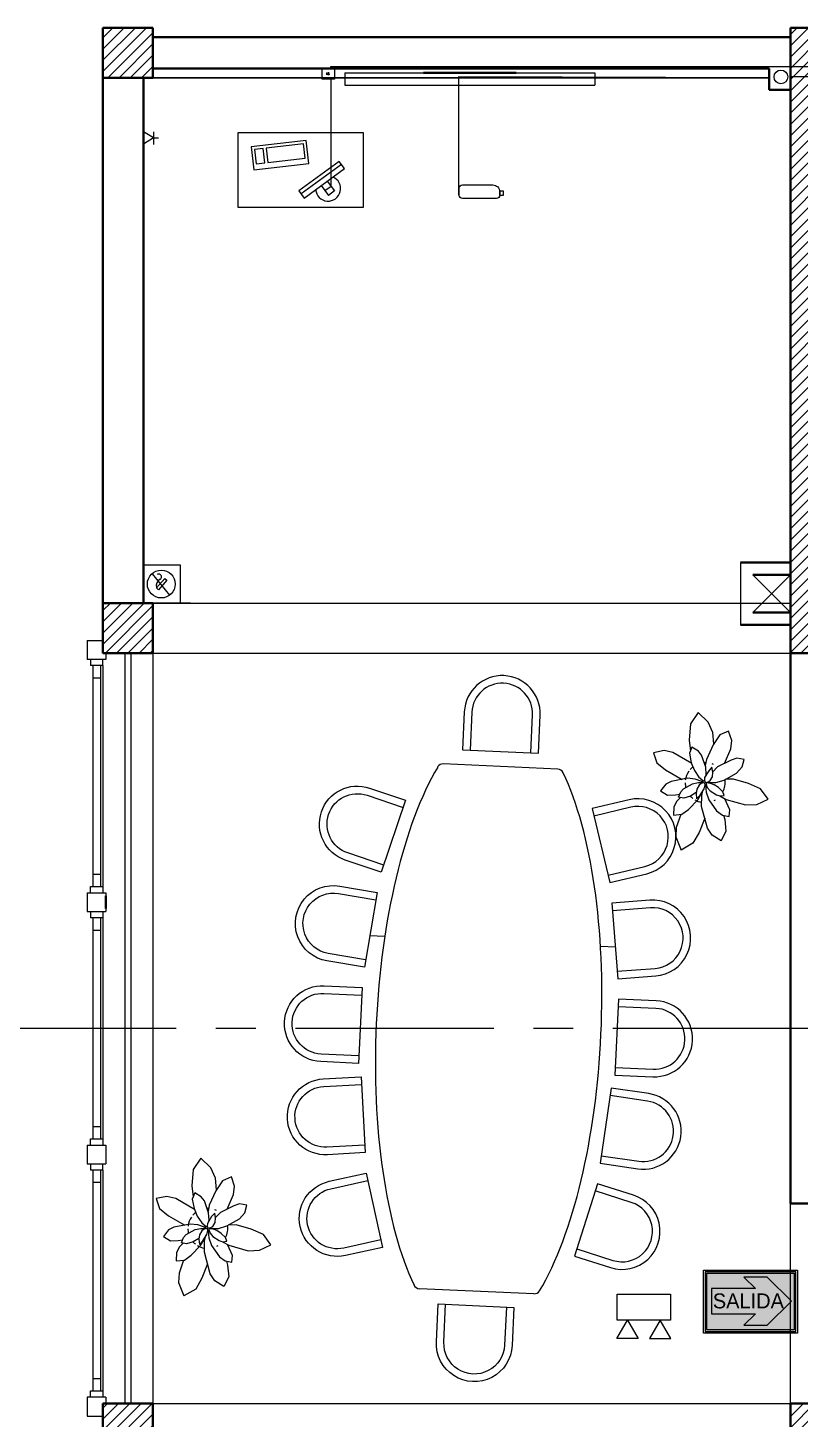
# Model space of a CAD drawing. Extents: x 1009 to 1343, y -172900 to 201.
# Drawn here: x 1309.06 to 1315.24, y 130.73 to 141.85 of the extents above; entities that cross this region are included whole.
import ezdxf

# ---------------------------------------------------------------- set-up
doc = ezdxf.new("R2010")
doc.units = 0
doc.header["$LTSCALE"] = 0.5
doc.linetypes.add('CENTER', pattern=[50.8, 31.75, -6.35, 6.35, -6.35])
doc.linetypes.add('TRAZOS2', pattern=[0.375, 0.25, -0.125])
doc.layers.get('0').update_dxf_attribs({"linetype": 'CONTINUOUS'})
for name, color, linetype in [('BRIGADAS', 8, 'TRAZOS2'), ('Cableado', 100, 'CONTINUOUS'), ('Electricidad', 50, 'CONTINUOUS'), ('GCI-LUZ DE EMERG.LUZ ESTROBOSCOPICA', 12, 'CONTINUOUS'), ('MARCO_FONDO_NEGRO', 7, 'CONTINUOUS'), ('SEÑAL_FONDO_FIGURAS', 254, 'CONTINUOUS'), ('SEÑAL_FONDO_NEGRO', 7, 'CONTINUOUS'), ('SEÑAL_FONDO_VERDE', 86, 'CONTINUOUS')]:
    doc.layers.add(name, color=color, linetype=linetype)
for name, color, linetype, lineweight in [('Carpintería', 55, 'CONTINUOUS', 20), ('Detalles .05', 243, 'CONTINUOUS', 5), ('Detalles 01', 8, 'CONTINUOUS', 9), ('Equipamiento movil', 33, 'CONTINUOUS', 9), ('EQUIPO DE EMERGENCIA', 200, 'CONTINUOUS', 30), ('Muros corte', 7, 'CONTINUOUS', 40), ('Punta 01', 6, 'CONTINUOUS', 9), ('Sist. contra incendio', 1, 'CONTINUOUS', 18), ('Tratamiento pisos', 251, 'CONTINUOUS', 9), ('Vidrios', 147, 'CONTINUOUS', 13)]:
    doc.layers.add(name, color=color, linetype=linetype, lineweight=lineweight)
doc.styles.add('franklin gothic medium', font='framd.ttf')
doc.styles.add('Texto 5 mm', font='simplex.shx', dxfattribs={"height": 0.5})
pattern_1 = [(45, (95.013894, 13.64954), (-0.0449012806, 0.0449012806), [])]

# ---------------------------------------------------------------- blocks, each defined once
blk = doc.blocks.new('Plant1')
for p, q in [((5.75, 15.65), (2.94, 14.02)), ((6.8, 12.64), (5.75, 15.65)), ((1.24, 11.02), (-0.18, 7.33)), ((2.94, 14.02), (1.24, 11.02)), ((6.67, 9.74), (6.8, 12.64)), ((-10.15, 7.82), (-12.56, 7.25)), ((-12.56, 7.25), (-11.81, 4.91)), ((-8.01, 7.41), (-10.15, 7.82)), ((-4.41, 5.37), (-8.01, 7.41)), ((-4.94, 10.5), (-5.47, 8.7)), ((-5.47, 8.7), (-5.1, 7.19)), ((-5.1, 7.19), (-3.73, 3.58)), ((-3.11, 9.8), (-4.94, 10.5)), ((-1.65, 8.27), (-3.11, 9.8)), ((-0.15, 4.91), (-1.65, 8.27)), ((-0.18, 7.33), (-0.36, 5.38)), ((4.8, 4.93), (6.67, 9.74)), ((-11.81, 4.91), (-9.42, 2.94)), ((-3.73, 3.58), (-2.59, 2.19)), ((0.25, 2.69), (-0.15, 4.91)), ((2.74, 4.3), (1.6, 3.31)), ((3.75, 4.5), (2.74, 4.3)), ((3.75, 3.45), (4.8, 4.93)), ((3.75, 3.44), (3.75, 4.5)), ((7.53, 5.66), (4.58, 4.62)), ((7.5, 2.24), (8.7, 3.64)), ((9.19, 5.31), (7.53, 5.66)), ((8.7, 3.64), (9.19, 5.31)), ((8.78, 3.92), (9.84, 4.12)), ((9.84, 4.12), (12.89, 4.12)), ((12.89, 4.12), (15.19, 2.69)), ((-15.39, 2.27), (-18.09, -0.04)), ((-12.63, 3.17), (-15.39, 2.27)), ((-9.66, 3.14), (-12.63, 3.17)), ((-9.42, 2.94), (-5.88, 0.9)), ((-3.93, 0.56), (-7.13, -0.21)), ((-5.88, 0.9), (-4.34, 0.46)), ((-2.06, 0.5), (-3.93, 0.56)), ((-2.48, 2.2), (-3.75, 2.12)), ((-3.75, 2.12), (-2.91, 1.21)), ((-2.91, 1.21), (-1.29, 0)), ((-1.34, 2), (-2.48, 2.2)), ((-1.9, 0.46), (-2.06, 0.5)), ((-0.39, 1.34), (-1.34, 2)), ((-0.56, -0.12), (-0.19, 0)), ((-0.12, 0.81), (-0.39, 1.34)), ((-0.19, 0), (-0.12, 0.06)), ((-0.06, 0.25), (-0.12, 0.81)), ((-0.12, 0.06), (-0.06, 0.25)), ((-0.11, 0.67), (0.06, 0.81)), ((0.06, 0.81), (0.25, 2.69)), ((0.31, 1.31), (0.12, 0.38)), ((0.12, 0.38), (0.19, 0.25)), ((0.19, 0.25), (0.38, 0.19)), ((0.73, 2.26), (0.31, 1.31)), ((0.38, 0.19), (1.25, 0.44)), ((0.47, 0.22), (0.69, 0)), ((0.69, 0), (2.44, 0)), ((1.6, 3.31), (0.73, 2.26)), ((1.25, 0.44), (2.18, 1.1)), ((2.18, 1.1), (3.4, 2.61)), ((2.44, 0), (4.43, 0.51)), ((3.4, 2.61), (3.75, 3.44)), ((4.43, 0.51), (7.5, 2.24)), ((13.53, 0.5), (11.66, -0.54)), ((15.19, 2.69), (13.53, 0.5)), ((-18.09, -0.04), (-15.37, -2.32)), ((-15.37, -2.32), (-11.22, -3.04)), ((-11.22, -3.04), (-8.38, -3)), ((-8.2, -0.91), (-9.38, -2.5)), ((-9.38, -2.5), (-7.87, -3.25)), ((-5.18, -2.97), (-8.45, -7.47)), ((-7.13, -0.21), (-8.2, -0.91)), ((-7.87, -3.25), (-5.44, -3.05)), ((-5.44, -3.05), (-3.38, -2.45)), ((-3.38, -2.45), (-1.56, -1.44)), ((-1.56, -1.44), (-0.5, -0.38)), ((-1.12, -2.44), (-1.55, -4.42)), ((-1.29, 0), (-0.56, -0.12)), ((-0.38, -0.81), (-1.12, -2.44)), ((-0.31, -0.5), (-0.59, -0.46)), ((-0.5, -0.38), (-0.5, -0.12)), ((0.06, -0.62), (-0.38, -0.81)), ((-0.26, -0.76), (-0.31, -0.5)), ((-0.19, -1.81), (-0.07, -0.68)), ((0.01, -3.25), (-0.19, -1.81)), ((0.12, -0.12), (0, -0.44)), ((0, -0.44), (0.12, -1)), ((1.03, -5.66), (0.01, -3.25)), ((0.56, -0.06), (0.12, -0.12)), ((0.12, -1), (0.45, -1.59)), ((0.45, -1.59), (1.43, -2.3)), ((1.53, -0.38), (0.56, -0.06)), ((1.43, -2.3), (2.56, -2.56)), ((3.06, -1.61), (1.53, -0.38)), ((3.19, -1.19), (2.01, -0.77)), ((2.38, -1), (2.23, -0.95)), ((2.32, -2.51), (3.05, -4.05)), ((4.2, -2.28), (2.38, -1)), ((2.56, -2.56), (3.88, -2.56)), ((3.88, -2.56), (3.06, -1.61)), ((6, -1.48), (3.19, -1.19)), ((6.42, -4.94), (4.2, -2.28)), ((11.66, -0.54), (6, -1.48)), ((9.02, -0.98), (12.56, -2.76)), ((12.56, -2.76), (15.17, -4.6)), ((-4.21, -9.77), (-1.41, -5.8)), ((-1.55, -4.42), (-1.12, -8.67)), ((1.72, -6.45), (1.03, -5.66)), ((3.06, -7.12), (1.72, -6.45)), ((2.39, -7.87), (2.32, -6.75)), ((3.05, -4.05), (3.43, -5.82)), ((3.43, -5.82), (3.06, -7.12)), ((3.19, -6.68), (4.04, -7.69)), ((7.5, -6.71), (6.42, -4.94)), ((7.5, -8.88), (7.5, -6.71)), ((7.5, -6.98), (10.72, -8.45)), ((15.17, -4.6), (16.61, -7.77)), ((-8.45, -7.47), (-9.18, -9.67)), ((-9.18, -9.67), (-8.88, -12.44)), ((-6.25, -11.82), (-4.21, -9.77)), ((-1.12, -8.67), (-0.57, -10.07)), ((-0.57, -10.07), (1, -11.56)), ((1, -11.56), (2.25, -9.87)), ((2.25, -9.87), (2.39, -7.87)), ((4.04, -7.69), (5.41, -8.56)), ((5.41, -8.56), (7.5, -8.88)), ((10.72, -8.45), (13.06, -8.78)), ((13.06, -8.78), (16.61, -7.77)), ((-8.88, -12.44), (-6.25, -11.82))]:
    blk.add_line(p, q)
for start, end in [(57.1582, 93.2041), (172.4345, 176.9296), (149.2581, 153.7532), (21.2653, 25.7604), (212.1423, 223.5771), (306.6551, 316.418), (323.0282, 344.4965), (229.8179, 257.6637), (265.2848, 278.7499)]:
    blk.add_arc((0, 0), 5.12, start, end)
blk = doc.blocks.new('Silla 2')
for p, q in [((15, 15), (0, 15)), ((0, 15), (0, -15)), ((15, 12), (0, 12)), ((0, -12), (15, -12)), ((0, -15), (15, -15))]:
    blk.add_line(p, q)
for radius in [15, 12]:
    blk.add_arc((15, 0), radius, 270, 90)
blk = doc.blocks.new('RECTANG')
for p, q in [((1, 1), (0, 1)), ((0, 1), (0, 0)), ((1, 0), (1, 1)), ((0, 0), (1, 0))]:
    blk.add_line(p, q)
blk = doc.blocks.new('KEYBOARD', base_point=(60, 294))
for p, xscale, yscale, zscale in [((60, 294), 19, 8, 19), ((61, 295), 13, 5, 13), ((75, 295), 3, 5, 3)]:
    blk.add_blockref('RECTANG', p, dxfattribs=dict(xscale=xscale, yscale=yscale, zscale=zscale))
blk = doc.blocks.new('A$C4F586106')
at = {"layer": 'SEÑAL_FONDO_FIGURAS'}
h = blk.add_hatch(color=256, dxfattribs=at)
h.paths.add_polyline_path([(1.092, 0.238), (0.029, 0.238), (0.029, 1.85), (1.092, 1.85)])
h.paths.add_polyline_path([(1.063, 1.821), (0.058, 1.821), (0.058, 0.267), (1.063, 0.267)], flags=16)
h.paths.add_polyline_path([(0.807, 1.55), (0.807, 0.438), (0.287, 0.438), (0.287, 1.55)], flags=8)
blk.add_hatch(color=256, dxfattribs=at).paths.add_polyline_path([(0.553, 1.768), (0.126, 1.339), (0.126, 0.925), (0.327, 1.132), (0.327, 0.349), (0.553, 0.349), (0.778, 0.349), (0.778, 1.132), (0.979, 0.925), (0.979, 1.339)])
at = {"layer": 'SEÑAL_FONDO_VERDE'}
h = blk.add_hatch(color=256, dxfattribs=at)
h.paths.add_polyline_path([(0.058, 0.267), (0.058, 1.821), (1.063, 1.821), (1.063, 0.267)])
h.paths.add_polyline_path([(0.327, 0.349), (0.553, 0.349), (0.778, 0.349), (0.778, 1.132), (0.979, 0.925), (0.979, 1.339), (0.553, 1.768), (0.126, 1.339), (0.126, 0.925), (0.327, 1.132)], flags=16)
at = {"layer": 'MARCO_FONDO_NEGRO'}
blk.add_lwpolyline([(1.121, 1.879), (1.121, 0.209), (0, 0.209), (0, 1.879)], close=True, dxfattribs=at)
at = {"layer": 'SEÑAL_FONDO_FIGURAS'}
blk.add_lwpolyline([(1.092, 1.85), (0.029, 1.85), (0.029, 0.238), (1.092, 0.238)], close=True, dxfattribs=at)
at = {"layer": 'SEÑAL_FONDO_NEGRO'}
blk.add_lwpolyline([(1.063, 1.821), (1.063, 0.267), (0.058, 0.267), (0.058, 1.821)], close=True, dxfattribs=at)
at = {"layer": 'SEÑAL_FONDO_VERDE'}
for points in [[(1.063, 1.821), (1.063, 0.267), (0.058, 0.267), (0.058, 1.821)], [(0.553, 0.349), (0.778, 0.349), (0.778, 1.132), (0.979, 0.925), (0.979, 1.339), (0.553, 1.768), (0.126, 1.339), (0.126, 0.925), (0.327, 1.132), (0.327, 0.349)], [(0.553, 0.349), (0.778, 0.349), (0.778, 1.132), (0.979, 0.925), (0.979, 1.339), (0.553, 1.768), (0.126, 1.339), (0.126, 0.925), (0.327, 1.132), (0.327, 0.349)]]:
    blk.add_lwpolyline(points, close=True, dxfattribs=at)
at = {"layer": 'SEÑAL_FONDO_VERDE', "style": 'franklin gothic medium'}
blk.add_text('SALIDA', height=0.2658, rotation=90, dxfattribs=at).set_placement((0.681, 0.372))
blk = doc.blocks.new('A$C04752EFD')
at = {"layer": 'GCI-LUZ DE EMERG.LUZ ESTROBOSCOPICA', "color": 1}
blk.add_lwpolyline([(-0.1774, -0.1729), (-0.1774, 0), (0.1774, 0), (0.1774, -0.1729)], close=True, dxfattribs=at)
at = {"layer": 'GCI-LUZ DE EMERG.LUZ ESTROBOSCOPICA'}
for points in [[(0.1774, -0.1729), (-0.1774, -0.1729), (-0.1774, 0), (0.1774, 0)], [(-0.109, -0.1729), (-0.0376, -0.2965), (-0.1803, -0.2965)], [(0.109, -0.1729), (0.0376, -0.2965), (0.1803, -0.2965)]]:
    blk.add_lwpolyline(points, close=True, dxfattribs=at)

msp = doc.modelspace()

# ---------------------------------------------------------------- hatches: boundary and pattern name
at = {"layer": 'Detalles 01'}
h = msp.add_hatch(dxfattribs=at)
h.set_pattern_fill('ANSI31,_O', color=256, scale=0.02)
h.set_pattern_definition(pattern_1)
h.paths.add_polyline_path([(1310.06, 141.855), (1309.66, 141.855), (1309.66, 141.455), (1310.06, 141.455)])
h = msp.add_hatch(dxfattribs=at)
h.set_pattern_fill('ANSI31,_O', color=256, scale=0.02)
h.set_pattern_definition([(45, (34.213894, 13.64954), (-0.0449012806, 0.0449012806), [])])
h.paths.add_polyline_path([(1318.26, 141.78), (1317.16, 141.78), (1317.16, 141.53), (1318.26, 141.53)])
h.paths.add_polyline_path([(1317.16, 141.78), (1315.4, 141.78), (1315.4, 141.855), (1315.16, 141.855), (1315.16, 136.855), (1317.16, 136.855), (1317.16, 137.005), (1315.4, 137.005), (1315.4, 141.53), (1317.16, 141.53)])
h.paths.add_polyline_path([(1317.8, 140.73), (1317.65, 140.73), (1317.65, 137.005), (1317.16, 137.005), (1317.16, 136.855), (1317.8, 136.855)])
h = msp.add_hatch(dxfattribs=at)
h.set_pattern_fill('ANSI31,_O', color=256, scale=0.02)
h.set_pattern_definition(pattern_1)
h.paths.add_polyline_path([(1310.06, 137.255), (1309.66, 137.255), (1309.66, 136.855), (1310.06, 136.855)])
h = msp.add_hatch(dxfattribs=at)
h.set_pattern_fill('ANSI31,_O', color=256, scale=0.02)
h.set_pattern_definition(pattern_1)
h.paths.add_polyline_path([(1310.06, 130.855), (1309.66, 130.855), (1309.66, 130.455), (1310.06, 130.455)])
h = msp.add_hatch(dxfattribs=at)
h.set_pattern_fill('ANSI31,_O', color=256, scale=0.02)
h.set_pattern_definition(pattern_1)
h.paths.add_polyline_path([(1316.66, 127.83), (1315.41, 127.83), (1315.41, 130.855), (1315.16, 130.855), (1315.16, 126.18), (1314.11, 126.18), (1314.11, 125.93), (1315.16, 125.93), (1315.16, 125.855), (1315.41, 125.855), (1315.41, 127.58), (1316.66, 127.58)])
h.paths.add_polyline_path([(1321.16, 130.855), (1320.91, 130.855), (1320.91, 127.83), (1319.66, 127.83), (1319.66, 127.58), (1320.91, 127.58), (1320.91, 125.855), (1321.16, 125.855), (1321.16, 125.93), (1322.21, 125.93), (1322.21, 126.18), (1321.16, 126.18)])

# ---------------------------------------------------------------- linework, layer by layer
at = {"layer": 'Cableado'}
for p, q in [((1319.958, 141.542), (1311.48, 141.542)), ((1311.48, 141.542), (1311.48, 141.53)), ((1311.485, 140.589), (1311.486, 141.445)), ((1312.861, 140.543), (1312.861, 140.515))]:
    msp.add_line(p, q, dxfattribs=at)
for points in [[(1311.414, 141.53), (1311.513, 141.53), (1311.513, 141.445), (1311.414, 141.445)], [(1312.835, 140.551), (1312.861, 140.551), (1312.861, 140.515), (1312.835, 140.515)]]:
    msp.add_lwpolyline(points, close=True, dxfattribs=at)
msp.add_lwpolyline([(1312.536, 140.599), (1312.779, 140.599, -0.414214), (1312.835, 140.543), (1312.835, 140.517, -0.414214), (1312.808, 140.49), (1312.536, 140.49, -0.414214), (1312.51, 140.517), (1312.51, 140.573, -0.414214)], format="xyb", close=True, dxfattribs=at)
at = {"layer": 'Carpintería'}
for p, q in [((1309.535, 136.955), (1309.535, 136.805)), ((1309.535, 136.955), (1309.66, 136.955)), ((1309.685, 136.855), (1309.685, 136.805)), ((1309.685, 136.805), (1309.535, 136.805)), ((1309.56, 136.805), (1309.56, 136.755)), ((1309.66, 136.755), (1309.56, 136.755)), ((1309.58, 136.755), (1309.58, 134.988)), ((1309.64, 136.755), (1309.64, 134.988)), ((1309.66, 136.755), (1309.66, 136.805)), ((1309.64, 136.655), (1309.58, 136.655)), ((1309.58, 135.088), (1309.64, 135.088)), ((1309.56, 134.938), (1309.56, 134.988)), ((1309.56, 134.988), (1309.66, 134.988)), ((1309.66, 134.988), (1309.66, 134.938)), ((1309.535, 134.938), (1309.535, 134.788)), ((1309.535, 134.938), (1309.685, 134.938)), ((1309.685, 134.938), (1309.685, 134.913)), ((1309.535, 134.788), (1309.685, 134.788)), ((1309.56, 134.788), (1309.56, 134.738)), ((1309.66, 134.738), (1309.56, 134.738)), ((1309.58, 134.738), (1309.58, 132.971)), ((1309.64, 134.738), (1309.58, 134.738)), ((1309.64, 134.738), (1309.64, 132.971)), ((1309.66, 134.788), (1309.66, 134.738)), ((1309.685, 134.813), (1309.685, 134.788)), ((1309.64, 134.638), (1309.58, 134.638)), ((1309.58, 133.071), (1309.64, 133.071)), ((1309.56, 132.921), (1309.56, 132.971)), ((1309.56, 132.971), (1309.66, 132.971)), ((1309.66, 132.971), (1309.66, 132.921)), ((1309.535, 132.921), (1309.535, 132.771)), ((1309.535, 132.921), (1309.685, 132.921)), ((1309.685, 132.921), (1309.685, 132.771)), ((1309.535, 132.771), (1309.685, 132.771)), ((1309.56, 132.771), (1309.56, 132.721)), ((1309.66, 132.721), (1309.56, 132.721)), ((1309.58, 132.721), (1309.58, 130.955)), ((1309.64, 132.721), (1309.64, 130.955)), ((1309.66, 132.721), (1309.66, 132.771)), ((1309.64, 132.621), (1309.58, 132.621)), ((1309.58, 131.055), (1309.64, 131.055)), ((1309.56, 130.905), (1309.56, 130.955)), ((1309.56, 130.955), (1309.66, 130.955)), ((1309.66, 130.955), (1309.66, 130.905)), ((1309.685, 130.905), (1309.535, 130.905)), ((1309.535, 130.905), (1309.535, 130.755)), ((1309.685, 130.905), (1309.685, 130.855)), ((1309.535, 130.755), (1309.66, 130.755))]:
    msp.add_line(p, q, dxfattribs=at)
at = {"layer": 'Detalles 01'}
for p, q in [((1309.835, 136.855), (1309.835, 134.813)), ((1309.885, 136.855), (1309.885, 134.813)), ((1309.66, 136.755), (1309.66, 134.988)), ((1309.835, 134.813), (1309.835, 132.796)), ((1309.885, 134.813), (1309.885, 132.796)), ((1309.66, 132.721), (1309.66, 130.955)), ((1309.835, 132.796), (1309.835, 130.855)), ((1309.885, 132.796), (1309.885, 130.855))]:
    msp.add_line(p, q, dxfattribs=at)
at = {"layer": 'Detalles 01', "linetype": 'CENTER', "ltscale": 0.1}
msp.add_line((1308.66, 133.855), (1317.05, 133.855), dxfattribs=at)
at = {"layer": 'Detalles 01'}
msp.add_circle((1315.084, 141.462), 0.055, dxfattribs=at)
at = {"layer": 'Electricidad'}
for p, q in [((1312.505, 141.455), (1309.985, 141.455)), ((1309.985, 141.455), (1309.985, 141.024)), ((1314.99, 141.455), (1312.505, 141.462)), ((1312.505, 141.462), (1312.505, 140.517)), ((1314.99, 141.455), (1314.99, 141.36)), ((1315.16, 141.36), (1315.16, 141.462)), ((1321.16, 141.462), (1315.164, 141.462)), ((1314.99, 141.36), (1315.16, 141.36)), ((1310.065, 140.976), (1309.985, 141.024)), ((1310.065, 140.976), (1309.985, 140.924)), ((1310.065, 141.024), (1310.065, 140.923)), ((1310.065, 140.976), (1310.105, 140.976))]:
    msp.add_line(p, q, dxfattribs=at)
msp.add_lwpolyline([(1309.985, 140.924), (1309.985, 141.024)], dxfattribs=at)
at = {"layer": 'Equipamiento movil'}
for p, q in [((1310.742, 140.418), (1310.742, 141.018)), ((1310.742, 141.018), (1311.742, 141.018)), ((1311.742, 141.018), (1311.742, 140.418)), ((1311.551, 140.786), (1311.228, 140.55)), ((1311.569, 140.762), (1311.246, 140.526)), ((1311.592, 140.73), (1311.551, 140.786)), ((1311.27, 140.493), (1311.592, 140.73)), ((1311.455, 140.629), (1311.513, 140.55)), ((1311.228, 140.55), (1311.27, 140.493)), ((1311.407, 140.594), (1311.465, 140.515)), ((1311.436, 140.553), (1311.485, 140.589)), ((1311.513, 140.55), (1311.465, 140.515)), ((1311.742, 140.418), (1310.742, 140.418)), ((1310.36, 137.255), (1310.06, 137.255)), ((1313.299, 135.927), (1312.383, 135.969)), ((1313.108, 131.732), (1312.192, 131.773))]:
    msp.add_line(p, q, dxfattribs=at)
for centre, radius, start, end in [((1311.462, 140.569), 0.1, 184.1025, 68.3304), ((1312.381, 135.919), 0.05, 87.392, 149.2662), ((1313.297, 135.877), 0.05, 25.5177, 87.392), ((1312.194, 131.823), 0.05, 205.5177, 267.392), ((1313.111, 131.782), 0.05, 267.392, 329.2662)]:
    msp.add_arc(centre, radius, start, end, dxfattribs=at)
for start_param, end_param in [(3.734306, 5.690472), (0.592713, 2.54888)]:
    msp.add_ellipse((1312.746, 133.85), major_axis=(-0.114, -2.497), ratio=0.36, start_param=start_param, end_param=end_param, dxfattribs=at)
at = {"layer": 'Muros corte'}
for p, q in [((1310.06, 141.855), (1309.66, 141.855)), ((1309.66, 141.455), (1309.66, 141.855)), ((1310.06, 141.855), (1310.06, 141.455)), ((1315.16, 136.855), (1315.16, 141.855)), ((1315.16, 141.855), (1315.4, 141.855)), ((1314.11, 141.78), (1310.06, 141.78)), ((1315.16, 141.78), (1314.11, 141.78)), ((1311.11, 141.53), (1310.06, 141.53)), ((1314.99, 141.53), (1311.11, 141.53)), ((1314.99, 141.36), (1314.99, 141.53)), ((1315.16, 134.813), (1315.16, 141.53)), ((1310.06, 141.455), (1309.66, 141.455)), ((1309.66, 141.455), (1309.66, 137.255)), ((1309.985, 141.455), (1309.985, 137.255)), ((1312.966, 141.495), (1312.226, 141.495)), ((1315.16, 141.36), (1314.99, 141.36)), ((1314.76, 137.58), (1315.16, 137.58)), ((1314.86, 137.48), (1315.16, 137.48)), ((1310.06, 137.255), (1309.66, 137.255)), ((1309.66, 136.855), (1309.66, 137.255)), ((1310.06, 136.855), (1310.06, 137.255)), ((1314.86, 137.18), (1315.16, 137.18)), ((1314.76, 137.08), (1315.16, 137.08)), ((1310.06, 136.855), (1309.66, 136.855)), ((1317.8, 136.855), (1315.16, 136.855)), ((1309.685, 134.913), (1309.685, 134.813)), ((1315.16, 132.455), (1315.16, 134.813)), ((1315.16, 132.455), (1316.66, 132.455)), ((1310.06, 130.855), (1309.66, 130.855)), ((1309.66, 130.455), (1309.66, 130.855)), ((1310.06, 130.455), (1310.06, 130.855)), ((1315.16, 130.855), (1315.41, 130.855)), ((1315.16, 126.18), (1315.16, 130.855))]:
    msp.add_line(p, q, dxfattribs=at)
at = {"layer": 'Punta 01'}
for p, q in [((1315.16, 137.48), (1314.86, 137.18)), ((1314.86, 137.48), (1315.16, 137.18))]:
    msp.add_line(p, q, dxfattribs=at)
at = {"layer": 'Sist. contra incendio'}
msp.add_line((1310.054, 137.488), (1310.193, 137.318), dxfattribs=at)
at = {"layer": 'Sist. contra incendio', "color": 0}
for points in [[(1309.985, 137.56), (1310.278, 137.56), (1310.278, 137.255), (1309.985, 137.255)], [(1310.106, 137.362), (1310.089, 137.377), (1310.155, 137.452), (1310.172, 137.437)]]:
    msp.add_lwpolyline(points, close=True, dxfattribs=at)
at = {"layer": 'Sist. contra incendio'}
msp.add_circle((1310.127, 137.407), 0.111, dxfattribs=at)
at = {"layer": 'Sist. contra incendio', "color": 0}
for centre, radius, start, end in [((1310.146, 137.392), 0.0596, 117.3995, 194.4218), ((1310.106, 137.464), 0.0234, 303.3783, 123.3783)]:
    msp.add_arc(centre, radius, start, end, dxfattribs=at)
at = {"layer": 'Tratamiento pisos'}
for p, q in [((1310.06, 141.455), (1312.66, 141.455)), ((1312.66, 141.455), (1314.99, 141.455)), ((1310.06, 137.255), (1315.16, 137.255)), ((1310.06, 136.855), (1315.16, 136.855)), ((1310.06, 136.855), (1310.06, 134.813)), ((1309.66, 134.738), (1309.66, 132.971)), ((1310.06, 134.813), (1310.06, 132.796)), ((1311.914, 134.589), (1311.795, 134.594)), ((1313.76, 134.505), (1313.641, 134.51)), ((1310.06, 132.796), (1310.06, 130.855)), ((1315.16, 130.855), (1315.16, 132.455)), ((1310.06, 130.855), (1312.56, 130.855)), ((1312.56, 130.855), (1315.16, 130.855))]:
    msp.add_line(p, q, dxfattribs=at)
at = {"layer": 'Vidrios', "color": 7}
for p, q in [((1311.596, 141.495), (1313.596, 141.495)), ((1311.596, 141.495), (1311.596, 141.395)), ((1313.596, 141.495), (1313.596, 141.395)), ((1311.596, 141.395), (1313.596, 141.395)), ((1314.76, 137.58), (1314.76, 137.08))]:
    msp.add_line(p, q, dxfattribs=at)

# ---------------------------------------------------------------- block references
at = {"layer": 'BRIGADAS', "xscale": 0.4499999999998181, "yscale": 0.4499999999998181, "zscale": 0.4499999999998181, "rotation": 270}
msp.add_blockref('A$C4F586106', (1314.372, 131.922), dxfattribs=at)
at = {"layer": 'Detalles .05', "xscale": 0.0312, "yscale": 0.0312, "zscale": 0.0312, "rotation": 275.4822477110876}
for p in [(1314.478, 135.819), (1310.5, 132.255)]:
    msp.add_blockref('Plant1', p, dxfattribs=at)
at = {"layer": 'Equipamiento movil'}
for name, p, xscale, yscale, zscale, rotation in [('KEYBOARD', (1311.286, 140.954), 0.02326153846132684, 0.02326153846132684, 0.02326153846132684, 186.6000886321275), ('Silla 2', (1312.841, 136.068), 0.02025, 0.02025, 0.02025, 87.39196215413781), ('Silla 2', (1311.984, 135.391), -0.02025, 0.02025, 0.02025, 341.398032275769), ('Silla 2', (1313.645, 135.316), 0.02025, 0.02025, 0.02025, 13.38589203263081), ('Silla 2', (1311.803, 134.642), -0.02025000000000002, 0.02025, 0.02025, 350.3586577711353), ('Silla 2', (1313.756, 134.553), 0.02025000000000001, 0.02025000000000001, 0.02025000000000001, 4.42526653726446), ('Silla 2', (1311.72, 133.878), -0.02024999999999998, 0.02025, 0.02025, 357.3919621541378), ('Silla 2', (1313.77, 133.785), 0.02025, 0.02025, 0.02025, 357.3919621542619), ('Silla 2', (1311.743, 133.164), -0.02025000000000004, 0.02025, 0.02025, 3.108258299101446), ('Silla 2', (1313.682, 133.076), 0.02025, 0.02025, 0.02025, 351.6756660092984), ('Silla 2', (1311.832, 132.4), -0.02025, 0.02025, 0.02025, 12.38968141235321), ('Silla 2', (1313.524, 132.323), 0.02025000000000001, 0.02025000000000001, 0.02025000000000001, 342.3942428960464), ('Silla 2', (1312.645, 131.637), -0.02025, 0.02025, 0.02025, 87.39196215413781)]:
    msp.add_blockref(name, p, dxfattribs=dict(at, xscale=xscale, yscale=yscale, zscale=zscale, rotation=rotation))
at = {"layer": 'EQUIPO DE EMERGENCIA', "xscale": 1.200000000000045, "yscale": 1.200000000000045, "zscale": 1.200000000000045}
msp.add_blockref('A$C04752EFD', (1313.988, 131.73), dxfattribs=at)

# ---------------------------------------------------------------- texts
at = {"layer": 'Cableado', "insert": (1311.445, 141.496), "char_height": 0.0159, "attachment_point": 1, "style": 'Texto 5 mm'}
msp.add_mtext_dynamic_manual_height_columns('RS', width=19.34546, gutter_width=2.5, heights=[0], dxfattribs=at)

doc.saveas('drawing.dxf')
